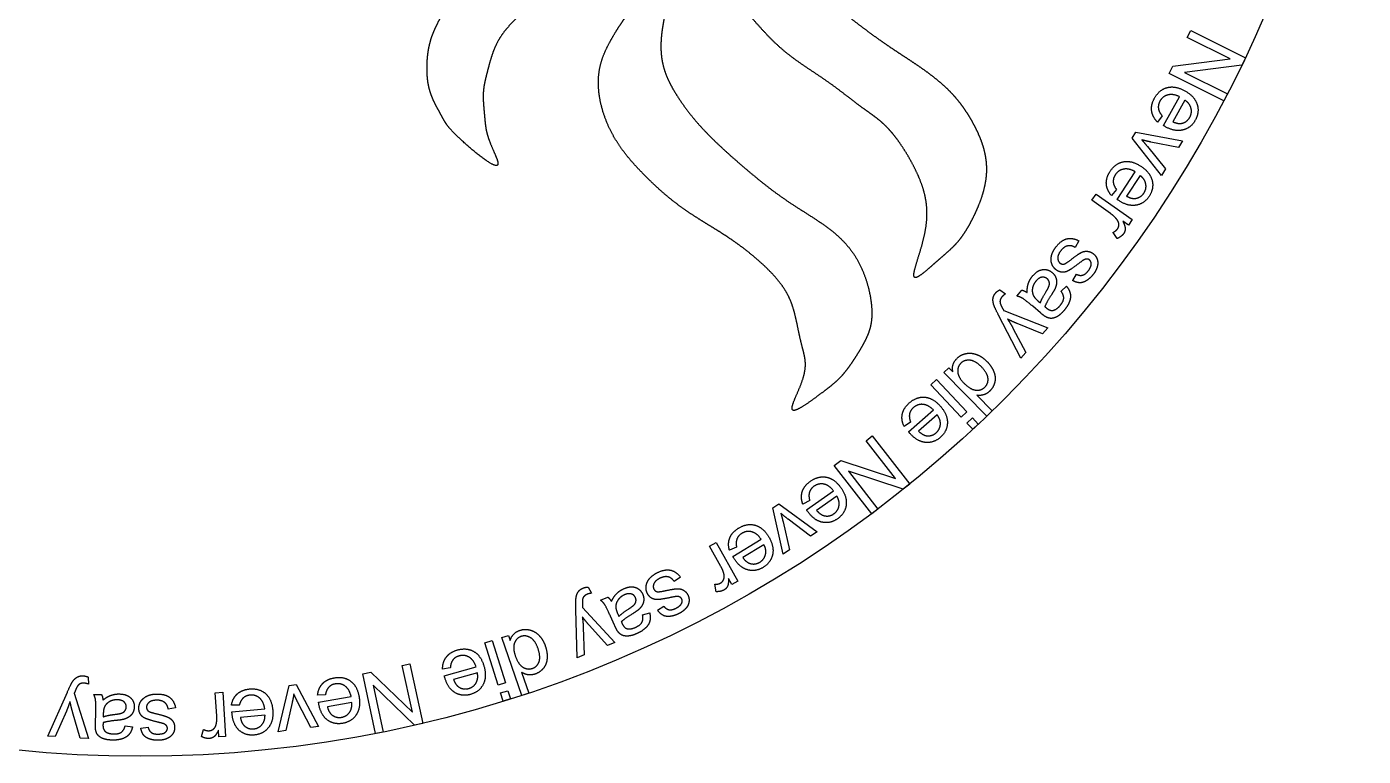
# Model space of a CAD drawing. Header units: centimetres. Extents: x -6 to 6, y -6 to 6.
# Drawn here: x -0.56 to 6, y -6 to -2.42 of the extents above; entities that cross this region are included whole.
import ezdxf

# ---------------------------------------------------------------- set-up
doc = ezdxf.new("R2010")
doc.units = ezdxf.units.CM
doc.header["$MEASUREMENT"] = 0
for name, color, linetype in [('cut2 v3_Sketch1', 7, 'Continuous'), ('cut2 v3_Sketch11', 7, 'Continuous'), ('cut2 v3_Sketch7', 7, 'Continuous'), ('cut2 v3_Sketch8', 7, 'Continuous'), ('cut2 v3_Sketch9', 7, 'Continuous')]:
    doc.layers.add(name, color=color, linetype=linetype)

msp = doc.modelspace()

# ---------------------------------------------------------------- linework, layer by layer
at = {"layer": 'cut2 v3_Sketch1'}
msp.add_circle((0, 0), 6, dxfattribs=at)
at = {"layer": 'cut2 v3_Sketch11'}
for p, q in [((5.1365, -2.4725), (5.1535, -2.4384)), ((5.3474, -2.5778), (5.1365, -2.4725)), ((5.1535, -2.4384), (5.4219, -2.5724)), ((5.0479, -2.6499), (5.0661, -2.6135)), ((5.0661, -2.6135), (5.3474, -2.5778)), ((5.4037, -2.6088), (5.1226, -2.6446)), ((5.4219, -2.5724), (5.4037, -2.6088)), ((5.3164, -2.7839), (5.0479, -2.6499)), ((5.1226, -2.6446), (5.3334, -2.7498)), ((5.3334, -2.7498), (5.3164, -2.7839)), ((5.0201, -2.9051), (5.0989, -2.7634)), ((5.1244, -2.7799), (5.0654, -2.886)), ((5.0136, -2.8567), (4.9909, -2.8877)), ((4.8668, -2.9672), (4.8846, -2.9378)), ((4.8846, -2.9378), (5.1133, -2.9797)), ((5.0101, -3.1502), (4.8668, -2.9672)), ((4.9413, -3.0078), (5.0297, -3.1178)), ((5.0932, -3.0129), (4.9577, -2.9854)), ((5.1133, -2.9797), (5.0932, -3.0129)), ((4.7924, -3.2672), (4.8814, -3.1317)), ((5.0297, -3.1178), (5.0101, -3.1502)), ((4.9055, -3.1501), (4.8389, -3.2515)), ((4.6676, -3.2716), (4.6888, -3.2414)), ((4.7607, -3.337), (4.6676, -3.2716)), ((4.6888, -3.2414), (4.8666, -3.3664)), ((4.7894, -3.2184), (4.7645, -3.2477)), ((4.8475, -3.3936), (4.8206, -3.3746)), ((4.8666, -3.3664), (4.8475, -3.3936)), ((4.6042, -3.4703), (4.5864, -3.5026)), ((4.793, -3.459), (4.7723, -3.429)), ((4.5744, -3.6655), (4.5926, -3.6341)), ((4.217, -3.7103), (4.2454, -3.7304)), ((4.3008, -3.742), (4.3256, -3.7125)), ((4.5175, -3.7179), (4.5444, -3.6935)), ((4.4157, -3.8232), (4.3781, -3.7916)), ((4.4055, -3.766), (4.4158, -3.7747)), ((4.3195, -4.0456), (4.2111, -3.836)), ((4.2363, -3.813), (4.4531, -3.898)), ((4.2814, -3.8989), (4.3442, -4.0183)), ((4.4264, -3.9274), (4.3028, -3.8765)), ((4.4531, -3.898), (4.4264, -3.9274)), ((4.3442, -4.0183), (4.3195, -4.0456)), ((3.9429, -4.1172), (3.9672, -4.0931)), ((4.1537, -4.3307), (3.9429, -4.1172)), ((3.9672, -4.0931), (3.9865, -4.1127)), ((3.8793, -4.1763), (3.9062, -4.1511)), ((4.0277, -4.335), (3.8793, -4.1763)), ((3.9062, -4.1511), (4.0546, -4.3099)), ((4.1041, -4.2283), (4.1797, -4.3049)), ((3.7696, -4.4081), (3.891, -4.3006)), ((3.9095, -4.3247), (3.8187, -4.4051)), ((4.0546, -4.3099), (4.0277, -4.335)), ((4.1797, -4.3049), (4.1537, -4.3307)), ((3.7795, -4.3602), (3.7479, -4.3819)), ((4.0553, -4.3645), (4.0822, -4.3393)), ((4.0842, -4.3954), (4.0553, -4.3645)), ((4.0822, -4.3393), (4.1111, -4.3703)), ((4.1111, -4.3703), (4.0842, -4.3954)), ((3.5612, -4.4513), (3.5913, -4.428)), ((3.7059, -4.6375), (3.5612, -4.4513)), ((3.5913, -4.428), (3.7753, -4.6649)), ((3.4046, -4.573), (3.4368, -4.548)), ((3.5887, -4.8099), (3.4046, -4.573)), ((3.4368, -4.548), (3.7059, -4.6375)), ((3.7432, -4.6899), (3.4742, -4.6005)), ((3.4742, -4.6005), (3.6188, -4.7865)), ((3.2692, -4.791), (3.4015, -4.6974)), ((3.7753, -4.6649), (3.7432, -4.6899)), ((3.1041, -4.7807), (3.1328, -4.7619)), ((3.1541, -5.0076), (3.1041, -4.7807)), ((3.1328, -4.7619), (3.321, -4.8986)), ((3.2842, -4.7445), (3.2504, -4.7627)), ((3.4173, -4.7233), (3.3183, -4.7934)), ((3.6188, -4.7865), (3.5887, -4.8099)), ((3.1537, -4.8495), (3.1858, -4.9869)), ((3.2884, -4.9198), (3.1781, -4.8364)), ((3.321, -4.8986), (3.2884, -4.9198)), ((2.7928, -4.9689), (2.825, -4.9509)), ((2.8484, -5.0682), (2.7928, -4.9689)), ((2.825, -4.9509), (2.9312, -5.1405)), ((2.9256, -4.9737), (2.8905, -4.9893)), ((2.9072, -5.0189), (3.046, -4.9353)), ((3.0599, -4.9623), (2.9559, -5.0249)), ((3.1858, -4.9869), (3.1541, -5.0076)), ((2.1967, -5.1695), (2.2136, -5.1999)), ((2.6497, -5.1207), (2.6196, -5.142)), ((2.8247, -5.1922), (2.8191, -5.1561)), ((2.9022, -5.1567), (2.8861, -5.128)), ((2.9312, -5.1405), (2.9022, -5.1567)), ((2.2586, -5.2343), (2.2937, -5.2185)), ((2.1441, -5.5162), (2.137, -5.2803)), ((2.1697, -5.2705), (2.3284, -5.4409)), ((2.3426, -5.3013), (2.3481, -5.3136)), ((2.4644, -5.3064), (2.4992, -5.296)), ((2.5383, -5.2837), (2.5684, -5.2633)), ((2.1733, -5.3674), (2.1782, -5.5022)), ((2.2916, -5.4559), (2.2022, -5.3565)), ((2.327, -5.3573), (2.3068, -5.3125)), ((1.6907, -5.4435), (1.7259, -5.4325)), ((1.7259, -5.4325), (1.791, -5.6398)), ((1.7736, -5.4177), (1.8059, -5.4066)), ((1.8712, -5.7014), (1.7736, -5.4177)), ((1.8059, -5.4066), (1.8148, -5.4325)), ((2.3284, -5.4409), (2.2916, -5.4559)), ((1.7558, -5.6509), (1.6907, -5.4435)), ((2.1782, -5.5022), (2.1441, -5.5162)), ((1.2849, -5.5539), (1.3221, -5.5458)), ((1.3348, -5.7843), (1.2849, -5.5539)), ((1.3221, -5.5458), (1.3856, -5.839)), ((1.5211, -5.5662), (1.4832, -5.5721)), ((1.4915, -5.605), (1.6474, -5.5607)), ((-0.2559, -5.611), (-0.2539, -5.6458)), ((1.0911, -5.5958), (1.1309, -5.5872)), ((1.1546, -5.889), (1.0911, -5.5958)), ((1.1309, -5.5872), (1.3348, -5.7843)), ((1.6537, -5.5904), (1.537, -5.6236)), ((1.8708, -5.5877), (1.9059, -5.6895)), ((-0.4534, -5.9008), (-0.3577, -5.6851)), ((-0.324, -5.6904), (-0.2547, -5.9127)), ((-0.2282, -5.6963), (-0.1898, -5.6972)), ((0.3682, -5.6881), (0.405, -5.6858)), ((0.3754, -5.8017), (0.3682, -5.6881)), ((0.405, -5.6858), (0.4187, -5.9027)), ((0.6772, -5.8793), (0.7303, -5.6531)), ((0.7303, -5.6531), (0.7643, -5.6485)), ((0.7643, -5.6485), (0.8748, -5.8531)), ((0.9083, -5.6984), (0.87, -5.7001)), ((1.142, -5.6508), (1.1918, -5.881)), ((1.3458, -5.8477), (1.142, -5.6508)), ((1.791, -5.6398), (1.7558, -5.6509)), ((1.7679, -5.6893), (1.8031, -5.6783)), ((1.7806, -5.7297), (1.7679, -5.6893)), ((1.8031, -5.6783), (1.8157, -5.7187)), ((1.9059, -5.6895), (1.8712, -5.7014)), ((0.1735, -5.763), (0.1372, -5.7692)), ((0.4858, -5.7498), (0.4475, -5.7487)), ((0.4497, -5.7826), (0.611, -5.7673)), ((0.7452, -5.7365), (0.7148, -5.8743)), ((0.8363, -5.8582), (0.7729, -5.7353)), ((0.8747, -5.7338), (1.0345, -5.7066)), ((1.0375, -5.7368), (0.9179, -5.7571)), ((1.8157, -5.7187), (1.7806, -5.7297)), ((-0.3627, -5.7793), (-0.4167, -5.903)), ((-0.2943, -5.9103), (-0.332, -5.782)), ((-0.2197, -5.8367), (-0.2186, -5.7876)), ((-0.1815, -5.7929), (-0.1818, -5.8064)), ((0.6119, -5.7977), (0.4911, -5.8091)), ((-0.4167, -5.903), (-0.4534, -5.9008)), ((-0.0739, -5.8502), (-0.038, -5.856)), ((0.0026, -5.8618), (0.0385, -5.8564)), ((0.3004, -5.9032), (0.3109, -5.8683)), ((0.3856, -5.9048), (0.3835, -5.8719)), ((0.7148, -5.8743), (0.6772, -5.8793)), ((0.8748, -5.8531), (0.8363, -5.8582)), ((1.1918, -5.881), (1.1546, -5.889)), ((1.3856, -5.839), (1.3458, -5.8477)), ((-0.2547, -5.9127), (-0.2943, -5.9103)), ((0.4187, -5.9027), (0.3856, -5.9048))]:
    msp.add_line(p, q, dxfattribs=at)
msp.add_circle((0, 0), 6, dxfattribs=at)
for points in [[(4.976, -2.77), (4.9992, -2.7284), (5.0385, -2.7182)], [(5.0385, -2.7182), (5.0777, -2.7081), (5.124, -2.7338)], [(5.0989, -2.7634), (5.0666, -2.7478), (5.0411, -2.7545)], [(5.124, -2.7338), (5.1719, -2.7605), (5.1847, -2.7999)], [(4.9619, -2.8333), (4.9576, -2.8031), (4.976, -2.77)], [(5.0024, -2.7849), (4.9926, -2.8026), (4.9949, -2.8203)], [(5.0411, -2.7545), (5.0156, -2.7611), (5.0024, -2.7849)], [(5.1548, -2.8187), (5.1483, -2.7954), (5.1244, -2.7799)], [(5.1489, -2.8643), (5.1612, -2.8421), (5.1548, -2.8187)], [(5.1847, -2.7999), (5.1974, -2.8393), (5.1756, -2.8786)], [(4.9909, -2.8877), (4.9662, -2.8636), (4.9619, -2.8333)], [(4.9949, -2.8203), (4.9972, -2.838), (5.0136, -2.8567)], [(5.1081, -2.8938), (5.1353, -2.8888), (5.1489, -2.8643)], [(5.1756, -2.8786), (5.1544, -2.9167), (5.115, -2.9264)], [(5.0286, -2.91), (5.0258, -2.9084), (5.0201, -2.9051)], [(5.115, -2.9264), (5.0757, -2.9362), (5.0286, -2.91)], [(5.0654, -2.886), (5.0906, -2.8972), (5.1081, -2.8938)], [(4.9577, -2.9854), (4.9358, -2.981), (4.913, -2.9746)], [(4.913, -2.9746), (4.9252, -2.9877), (4.9413, -3.0078)], [(4.8244, -3.0822), (4.8643, -3.075), (4.9086, -3.1041)], [(4.7396, -3.1914), (4.7376, -3.1609), (4.7583, -3.1292)], [(4.7583, -3.1292), (4.7845, -3.0894), (4.8244, -3.0822)], [(4.7835, -3.1461), (4.7724, -3.163), (4.7734, -3.1808)], [(4.8244, -3.1185), (4.7985, -3.1233), (4.7835, -3.1461)], [(4.8814, -3.1317), (4.8503, -3.1138), (4.8244, -3.1185)], [(4.9086, -3.1041), (4.9544, -3.1342), (4.9642, -3.1744)], [(4.7645, -3.2477), (4.7416, -3.2218), (4.7396, -3.1914)], [(4.7734, -3.1808), (4.7745, -3.1986), (4.7894, -3.2184)], [(4.933, -3.191), (4.9283, -3.1672), (4.9055, -3.1501)], [(4.9238, -3.236), (4.9377, -3.2148), (4.933, -3.191)], [(4.9642, -3.1744), (4.974, -3.2146), (4.9493, -3.2523)], [(4.8005, -3.2727), (4.7977, -3.2709), (4.7924, -3.2672)], [(4.8854, -3.2955), (4.8454, -3.3023), (4.8005, -3.2727)], [(4.8389, -3.2515), (4.8632, -3.2645), (4.8809, -3.2624)], [(4.8809, -3.2624), (4.9084, -3.2594), (4.9238, -3.236)], [(4.9493, -3.2523), (4.9254, -3.2887), (4.8854, -3.2955)], [(4.7923, -3.3668), (4.7798, -3.3504), (4.7607, -3.337)], [(4.8009, -3.3896), (4.8005, -3.3775), (4.7923, -3.3668)], [(4.7944, -3.4115), (4.8013, -3.4016), (4.8009, -3.3896)], [(4.8206, -3.3746), (4.8322, -3.3983), (4.832, -3.4113)], [(4.4921, -3.5007), (4.5181, -3.4673), (4.5457, -3.4606)], [(4.5457, -3.4606), (4.5732, -3.4539), (4.6042, -3.4703)], [(4.7723, -3.429), (4.7866, -3.4225), (4.7944, -3.4115)], [(4.8245, -3.4349), (4.8138, -3.4501), (4.793, -3.459)], [(4.832, -3.4113), (4.8319, -3.4243), (4.8245, -3.4349)], [(4.4709, -3.5424), (4.4764, -3.5209), (4.4921, -3.5007)], [(4.5161, -3.5192), (4.5005, -3.5392), (4.5011, -3.5552)], [(4.5494, -3.4954), (4.5316, -3.4993), (4.5161, -3.5192)], [(4.5864, -3.5026), (4.5672, -3.4916), (4.5494, -3.4954)], [(4.5679, -3.5613), (4.6008, -3.5356), (4.6163, -3.5279)], [(4.6163, -3.5279), (4.6319, -3.5201), (4.6472, -3.5219)], [(4.6472, -3.5219), (4.6626, -3.5236), (4.6752, -3.5334)], [(4.6752, -3.5334), (4.6867, -3.5423), (4.6923, -3.5552)], [(4.4717, -3.5823), (4.4655, -3.5638), (4.4709, -3.5424)], [(4.4925, -3.6121), (4.478, -3.6008), (4.4717, -3.5823)], [(4.5011, -3.5552), (4.5017, -3.5713), (4.5127, -3.5798)], [(4.5127, -3.5798), (4.5226, -3.5875), (4.5349, -3.5833)], [(4.5349, -3.5833), (4.5434, -3.5804), (4.5679, -3.5613)], [(4.5999, -3.5847), (4.5677, -3.6092), (4.5529, -3.6173)], [(4.6274, -3.5649), (4.6223, -3.568), (4.5999, -3.5847)], [(4.6438, -3.5598), (4.6363, -3.5597), (4.6274, -3.5649)], [(4.6567, -3.5641), (4.6511, -3.5597), (4.6438, -3.5598)], [(4.6499, -3.6185), (4.6655, -3.5985), (4.6655, -3.5848)], [(4.6655, -3.5848), (4.6656, -3.571), (4.6567, -3.5641)], [(4.6974, -3.5821), (4.6972, -3.5928), (4.6915, -3.6072)], [(4.6923, -3.5552), (4.698, -3.568), (4.6974, -3.5821)], [(4.3574, -3.6782), (4.3641, -3.6591), (4.378, -3.6425)], [(4.3945, -3.6678), (4.3808, -3.6841), (4.3772, -3.7027)], [(4.378, -3.6425), (4.4011, -3.615), (4.4268, -3.6116)], [(4.423, -3.6491), (4.4083, -3.6513), (4.3945, -3.6678)], [(4.449, -3.6563), (4.4377, -3.6469), (4.423, -3.6491)], [(4.4268, -3.6116), (4.4526, -3.6081), (4.4734, -3.6256)], [(4.4591, -3.6715), (4.4563, -3.6625), (4.449, -3.6563)], [(4.4589, -3.6903), (4.4618, -3.6805), (4.4591, -3.6715)], [(4.4734, -3.6256), (4.4857, -3.6359), (4.4911, -3.6499)], [(4.4911, -3.6499), (4.4965, -3.664), (4.4951, -3.6781)], [(4.5228, -3.6245), (4.5074, -3.6237), (4.4925, -3.6121)], [(4.5529, -3.6173), (4.5382, -3.6254), (4.5228, -3.6245)], [(4.6087, -3.6762), (4.5931, -3.6757), (4.5744, -3.6655)], [(4.5926, -3.6341), (4.6074, -3.6424), (4.622, -3.6389)], [(4.642, -3.6659), (4.6243, -3.6766), (4.6087, -3.6762)], [(4.622, -3.6389), (4.6367, -3.6354), (4.6499, -3.6185)], [(4.6754, -3.635), (4.6597, -3.6552), (4.642, -3.6659)], [(4.6915, -3.6072), (4.6859, -3.6216), (4.6754, -3.635)], [(4.1837, -3.753), (4.1859, -3.7379), (4.1977, -3.7248)], [(4.1977, -3.7248), (4.2049, -3.717), (4.217, -3.7103)], [(4.2454, -3.7304), (4.2348, -3.7372), (4.2288, -3.7439)], [(4.3256, -3.7125), (4.3381, -3.7155), (4.3509, -3.7241)], [(4.3509, -3.7241), (4.3507, -3.6973), (4.3574, -3.6782)], [(4.3772, -3.7027), (4.3737, -3.7214), (4.3811, -3.7378)], [(4.4158, -3.7747), (4.4224, -3.7541), (4.4439, -3.7197)], [(4.4704, -3.7348), (4.4458, -3.7724), (4.4379, -3.7933)], [(4.4439, -3.7197), (4.456, -3.7002), (4.4589, -3.6903)], [(4.4873, -3.7062), (4.4825, -3.7163), (4.4704, -3.7348)], [(4.4951, -3.6781), (4.4936, -3.6923), (4.4873, -3.7062)], [(4.5304, -3.7527), (4.5314, -3.7373), (4.5175, -3.7179)], [(4.5444, -3.6935), (4.559, -3.7121), (4.5626, -3.7299)], [(4.5626, -3.7299), (4.5663, -3.7477), (4.5585, -3.7689)], [(4.1884, -3.7876), (4.1815, -3.7681), (4.1837, -3.753)], [(4.2111, -3.836), (4.1935, -3.8021), (4.1884, -3.7876)], [(4.2187, -3.7612), (4.2167, -3.7694), (4.2191, -3.7778)], [(4.2288, -3.7439), (4.2206, -3.753), (4.2187, -3.7612)], [(4.2191, -3.7778), (4.2208, -3.7841), (4.2318, -3.8046)], [(4.3268, -3.7516), (4.3149, -3.7447), (4.3008, -3.742)], [(4.3781, -3.7916), (4.3387, -3.7586), (4.3268, -3.7516)], [(4.3811, -3.7378), (4.3868, -3.7503), (4.4055, -3.766)], [(4.4379, -3.7933), (4.4436, -3.7983), (4.4451, -3.7996)], [(4.4451, -3.7996), (4.4624, -3.8141), (4.4761, -3.812)], [(4.4761, -3.812), (4.4948, -3.8092), (4.5127, -3.7879)], [(4.5127, -3.7879), (4.5294, -3.768), (4.5304, -3.7527)], [(4.5585, -3.7689), (4.5506, -3.7901), (4.5326, -3.8116)], [(4.2318, -3.8046), (4.2334, -3.8074), (4.2363, -3.813)], [(4.3028, -3.8765), (4.2791, -3.867), (4.2549, -3.8544)], [(4.2549, -3.8544), (4.2694, -3.8761), (4.2814, -3.8989)], [(4.4429, -3.8437), (4.4345, -3.839), (4.4157, -3.8232)], [(4.4694, -3.851), (4.4566, -3.8509), (4.4429, -3.8437)], [(4.4985, -3.842), (4.4823, -3.8511), (4.4694, -3.851)], [(4.5326, -3.8116), (4.5147, -3.8329), (4.4985, -3.842)], [(3.9865, -4.1127), (3.9785, -4.0751), (4.007, -4.047)], [(4.007, -4.047), (4.0255, -4.0287), (4.0511, -4.0236)], [(4.0699, -4.0565), (4.0429, -4.0541), (4.0258, -4.071)], [(4.0511, -4.0236), (4.0767, -4.0185), (4.1032, -4.0283)], [(4.1263, -4.0885), (4.097, -4.0588), (4.0699, -4.0565)], [(4.1032, -4.0283), (4.1298, -4.0382), (4.1532, -4.0619)], [(4.1532, -4.0619), (4.1761, -4.0851), (4.187, -4.1116)], [(4.0258, -4.071), (4.0086, -4.0879), (4.0105, -4.1138)], [(4.0105, -4.1138), (4.0124, -4.1397), (4.0408, -4.1686)], [(4.159, -4.1451), (4.1566, -4.1193), (4.1263, -4.0885)], [(4.187, -4.1116), (4.1979, -4.1381), (4.1924, -4.1633)], [(4.0408, -4.1686), (4.0722, -4.2003), (4.0991, -4.2031)], [(4.0991, -4.2031), (4.126, -4.2059), (4.1439, -4.1882)], [(4.1439, -4.1882), (4.1613, -4.171), (4.159, -4.1451)], [(4.1924, -4.1633), (4.1868, -4.1886), (4.1678, -4.2075)], [(3.7729, -4.266), (3.8086, -4.2344), (3.849, -4.2379)], [(3.849, -4.2379), (3.8894, -4.2414), (3.9245, -4.2811)], [(4.137, -4.2261), (4.1203, -4.231), (4.1041, -4.2283)], [(4.1678, -4.2075), (4.1538, -4.2213), (4.137, -4.2261)], [(3.7479, -4.3819), (3.7325, -4.351), (3.7385, -4.3211)], [(3.7385, -4.3211), (3.7446, -4.2911), (3.7729, -4.266)], [(3.774, -4.3197), (3.7703, -4.3372), (3.7795, -4.3602)], [(3.7928, -4.2889), (3.7777, -4.3023), (3.774, -4.3197)], [(3.8395, -4.273), (3.8132, -4.2708), (3.7928, -4.2889)], [(3.891, -4.3006), (3.8657, -4.2752), (3.8395, -4.273)], [(3.9253, -4.3714), (3.927, -4.3472), (3.9095, -4.3247)], [(3.9245, -4.2811), (3.9609, -4.3221), (3.9598, -4.3635)], [(3.9046, -4.4124), (3.9236, -4.3955), (3.9253, -4.3714)], [(3.9598, -4.3635), (3.9587, -4.4049), (3.925, -4.4348)], [(3.776, -4.4155), (3.7738, -4.4131), (3.7696, -4.4081)], [(3.852, -4.4598), (3.8117, -4.4558), (3.776, -4.4155)], [(3.8187, -4.4051), (3.8387, -4.424), (3.8564, -4.4267)], [(3.925, -4.4348), (3.8924, -4.4637), (3.852, -4.4598)], [(3.8564, -4.4267), (3.8836, -4.4309), (3.9046, -4.4124)], [(3.2477, -4.7011), (3.257, -4.672), (3.2879, -4.6502)], [(3.2879, -4.6502), (3.3268, -4.6226), (3.3666, -4.6305)], [(3.3666, -4.6305), (3.4063, -4.6383), (3.4369, -4.6816)], [(3.2504, -4.7627), (3.2385, -4.7302), (3.2477, -4.7011)], [(3.2831, -4.7037), (3.2776, -4.7206), (3.2842, -4.7445)], [(3.3052, -4.675), (3.2887, -4.6867), (3.2831, -4.7037)], [(3.3533, -4.6643), (3.3274, -4.6593), (3.3052, -4.675)], [(3.4015, -4.6974), (3.3791, -4.6693), (3.3533, -4.6643)], [(3.4369, -4.6816), (3.4686, -4.7263), (3.4631, -4.7674)], [(3.4029, -4.8099), (3.4236, -4.7953), (3.4279, -4.7714)], [(3.4279, -4.7714), (3.4322, -4.7475), (3.4173, -4.7233)], [(3.4631, -4.7674), (3.4575, -4.8084), (3.4207, -4.8344)], [(3.1781, -4.8364), (3.1603, -4.8229), (3.1425, -4.8074)], [(3.1425, -4.8074), (3.1478, -4.8245), (3.1537, -4.8495)], [(3.2747, -4.7991), (3.2728, -4.7964), (3.2692, -4.791)], [(3.3455, -4.8513), (3.3058, -4.843), (3.2747, -4.7991)], [(3.3183, -4.7934), (3.3361, -4.8143), (3.3534, -4.8189)], [(3.4207, -4.8344), (3.3852, -4.8596), (3.3455, -4.8513)], [(3.3534, -4.8189), (3.38, -4.8261), (3.4029, -4.8099)], [(2.8924, -4.9277), (2.9038, -4.8994), (2.9362, -4.8798)], [(2.9516, -4.9059), (2.9343, -4.9163), (2.9275, -4.9329)], [(2.9362, -4.8798), (2.977, -4.8552), (3.0161, -4.866)], [(3.0004, -4.8988), (2.9749, -4.8919), (2.9516, -4.9059)], [(3.046, -4.9353), (3.0258, -4.9057), (3.0004, -4.8988)], [(3.0161, -4.866), (3.0552, -4.8767), (3.0825, -4.9221)], [(2.8905, -4.9893), (2.881, -4.9561), (2.8924, -4.9277)], [(2.9275, -4.9329), (2.9207, -4.9494), (2.9256, -4.9737)], [(3.0669, -5.0111), (3.073, -4.9876), (3.0599, -4.9623)], [(3.0825, -4.9221), (3.1108, -4.9691), (3.1023, -5.0096)], [(2.9121, -5.0274), (2.9104, -5.0246), (2.9072, -5.0189)], [(2.9788, -5.0847), (2.9398, -5.0735), (2.9121, -5.0274)], [(2.9559, -5.0249), (2.9722, -5.0471), (2.9891, -5.053)], [(2.9891, -5.053), (3.0151, -5.0621), (3.0391, -5.0476)], [(3.0391, -5.0476), (3.0609, -5.0345), (3.0669, -5.0111)], [(3.1023, -5.0096), (3.0937, -5.0501), (3.0551, -5.0734)], [(2.4983, -5.128), (2.5125, -5.111), (2.5354, -5.0996)], [(2.5354, -5.0996), (2.5733, -5.0807), (2.6011, -5.0866)], [(2.6011, -5.0866), (2.6288, -5.0924), (2.6497, -5.1207)], [(2.8641, -5.1087), (2.8598, -5.0885), (2.8484, -5.0682)], [(2.862, -5.133), (2.8668, -5.1219), (2.8641, -5.1087)], [(3.0551, -5.0734), (3.0178, -5.0959), (2.9788, -5.0847)], [(2.1482, -5.1936), (2.1568, -5.1809), (2.1731, -5.1743)], [(2.1731, -5.1743), (2.1829, -5.1703), (2.1967, -5.1695)], [(2.3372, -5.2013), (2.3515, -5.187), (2.3713, -5.178)], [(2.3713, -5.178), (2.4039, -5.1633), (2.4286, -5.1713)], [(2.4286, -5.1713), (2.4534, -5.1793), (2.4646, -5.2041)], [(2.4876, -5.2001), (2.4794, -5.1837), (2.4818, -5.1643)], [(2.4818, -5.1643), (2.4842, -5.145), (2.4983, -5.128)], [(2.52, -5.1526), (2.5136, -5.1673), (2.5198, -5.1798)], [(2.5198, -5.1798), (2.5253, -5.191), (2.5382, -5.1926)], [(2.5491, -5.1266), (2.5264, -5.1379), (2.52, -5.1526)], [(2.5894, -5.1196), (2.5716, -5.1154), (2.5491, -5.1266)], [(2.5775, -5.187), (2.6184, -5.1781), (2.6357, -5.1778)], [(2.6196, -5.142), (2.6071, -5.1238), (2.5894, -5.1196)], [(2.6357, -5.1778), (2.653, -5.1775), (2.6662, -5.1857)], [(2.8191, -5.1561), (2.8348, -5.1565), (2.8466, -5.1499)], [(2.8466, -5.1499), (2.8571, -5.144), (2.862, -5.133)], [(2.8806, -5.166), (2.8748, -5.1777), (2.8636, -5.184)], [(2.8861, -5.128), (2.8864, -5.1544), (2.8806, -5.166)], [(2.137, -5.2803), (2.1358, -5.2421), (2.1375, -5.2268)], [(2.1375, -5.2268), (2.1397, -5.2062), (2.1482, -5.1936)], [(2.1694, -5.2313), (2.1682, -5.2377), (2.1693, -5.2609)], [(2.1762, -5.2161), (2.171, -5.2227), (2.1694, -5.2313)], [(2.1929, -5.2049), (2.1815, -5.2095), (2.1762, -5.2161)], [(2.2136, -5.1999), (2.2012, -5.2015), (2.1929, -5.2049)], [(2.2779, -5.2543), (2.2701, -5.2429), (2.2586, -5.2343)], [(2.2937, -5.2185), (2.3036, -5.2266), (2.3114, -5.2399)], [(2.3114, -5.2399), (2.3229, -5.2156), (2.3372, -5.2013)], [(2.3445, -5.232), (2.3332, -5.2473), (2.3328, -5.2653)], [(2.3751, -5.2079), (2.3558, -5.2167), (2.3445, -5.232)], [(2.4089, -5.2034), (2.3947, -5.1991), (2.3751, -5.2079)], [(2.4292, -5.2212), (2.4231, -5.2078), (2.4089, -5.2034)], [(2.4235, -5.2562), (2.4303, -5.2486), (2.4318, -5.2393)], [(2.4318, -5.2393), (2.4332, -5.23), (2.4292, -5.2212)], [(2.47, -5.2337), (2.4688, -5.2487), (2.4614, -5.2608)], [(2.4646, -5.2041), (2.4712, -5.2186), (2.47, -5.2337)], [(2.5095, -5.2244), (2.496, -5.217), (2.4876, -5.2001)], [(2.5399, -5.231), (2.5231, -5.2319), (2.5095, -5.2244)], [(2.5382, -5.1926), (2.5472, -5.1936), (2.5775, -5.187)], [(2.5963, -5.222), (2.5567, -5.23), (2.5399, -5.231)], [(2.6296, -5.2159), (2.6238, -5.2165), (2.5963, -5.222)], [(2.6466, -5.2184), (2.64, -5.2151), (2.6296, -5.2159)], [(2.6564, -5.228), (2.6532, -5.2215), (2.6466, -5.2184)], [(2.6555, -5.2504), (2.6614, -5.238), (2.6564, -5.228)], [(2.6662, -5.1857), (2.6793, -5.194), (2.6864, -5.2082)], [(2.6924, -5.2353), (2.692, -5.2494), (2.6854, -5.2618)], [(2.6864, -5.2082), (2.6928, -5.2213), (2.6924, -5.2353)], [(2.8636, -5.184), (2.8473, -5.1931), (2.8247, -5.1922)], [(2.1693, -5.2609), (2.1695, -5.2641), (2.1697, -5.2705)], [(2.3068, -5.3125), (2.2856, -5.2657), (2.2779, -5.2543)], [(2.3328, -5.2653), (2.3325, -5.2791), (2.3426, -5.3013)], [(2.3481, -5.3136), (2.363, -5.2979), (2.3972, -5.2761)], [(2.4146, -5.3012), (2.3762, -5.3245), (2.36, -5.3399)], [(2.3972, -5.2761), (2.4166, -5.2638), (2.4235, -5.2562)], [(2.4422, -5.2827), (2.4335, -5.2898), (2.4146, -5.3012)], [(2.4614, -5.2608), (2.4539, -5.2729), (2.4422, -5.2827)], [(2.4609, -5.3433), (2.4685, -5.3299), (2.4644, -5.3064)], [(2.4992, -5.296), (2.5042, -5.3191), (2.4999, -5.3367)], [(2.5647, -5.3082), (2.5508, -5.301), (2.5383, -5.2837)], [(2.5991, -5.3134), (2.5785, -5.3154), (2.5647, -5.3082)], [(2.5684, -5.2633), (2.5781, -5.2772), (2.5928, -5.2804)], [(2.5928, -5.2804), (2.6075, -5.2836), (2.6268, -5.274)], [(2.6426, -5.2999), (2.6197, -5.3113), (2.5991, -5.3134)], [(2.6268, -5.274), (2.6495, -5.2627), (2.6555, -5.2504)], [(2.6692, -5.2818), (2.6578, -5.2924), (2.6426, -5.2999)], [(2.6854, -5.2618), (2.6805, -5.2713), (2.6692, -5.2818)], [(2.2022, -5.3565), (2.185, -5.3376), (2.1686, -5.3158)], [(2.1686, -5.3158), (2.1723, -5.3417), (2.1733, -5.3674)], [(2.3427, -5.3875), (2.3371, -5.3796), (2.327, -5.3573)], [(2.36, -5.3399), (2.3629, -5.3469), (2.3638, -5.3487)], [(2.3638, -5.3487), (2.3731, -5.3692), (2.3864, -5.3733)], [(2.3864, -5.3733), (2.4044, -5.3789), (2.4297, -5.3674)], [(2.4297, -5.3674), (2.4534, -5.3567), (2.4609, -5.3433)], [(2.4792, -5.3701), (2.463, -5.3858), (2.4375, -5.3974)], [(2.4999, -5.3367), (2.4955, -5.3543), (2.4792, -5.3701)], [(1.8148, -5.4325), (1.8239, -5.3952), (1.8618, -5.3822)], [(1.8684, -5.4119), (1.8455, -5.4198), (1.836, -5.444)], [(1.8618, -5.3822), (1.8864, -5.3737), (1.9116, -5.3802)], [(1.9144, -5.418), (1.891, -5.4042), (1.8684, -5.4119)], [(1.9116, -5.3802), (1.9369, -5.3866), (1.9566, -5.407)], [(1.9513, -5.4713), (1.9377, -5.4318), (1.9144, -5.418)], [(1.9566, -5.407), (1.9763, -5.4274), (1.9871, -5.4589)], [(2.3635, -5.4056), (2.3519, -5.3999), (2.3427, -5.3875)], [(2.3935, -5.41), (2.375, -5.4112), (2.3635, -5.4056)], [(2.4375, -5.3974), (2.4121, -5.4088), (2.3935, -5.41)], [(1.5011, -5.5132), (1.5195, -5.4888), (1.5559, -5.4784)], [(1.564, -5.5076), (1.5445, -5.5131), (1.5337, -5.5273)], [(1.5559, -5.4784), (1.6018, -5.4654), (1.6367, -5.486)], [(1.6129, -5.5135), (1.5902, -5.5002), (1.564, -5.5076)], [(1.6367, -5.486), (1.6716, -5.5066), (1.6861, -5.5576)], [(1.836, -5.444), (1.8264, -5.4681), (1.8396, -5.5065)], [(1.8396, -5.5065), (1.8542, -5.5486), (1.8772, -5.5628)], [(1.9563, -5.5364), (1.9654, -5.5121), (1.9513, -5.4713)], [(1.9871, -5.4589), (1.9977, -5.4897), (1.9961, -5.5183)], [(1.4832, -5.5721), (1.4828, -5.5375), (1.5011, -5.5132)], [(1.5337, -5.5273), (1.5228, -5.5415), (1.5211, -5.5662)], [(1.6474, -5.5607), (1.6357, -5.5268), (1.6129, -5.5135)], [(1.6861, -5.5576), (1.7011, -5.6103), (1.6822, -5.6472)], [(1.8772, -5.5628), (1.9003, -5.5769), (1.9241, -5.5687)], [(1.9241, -5.5687), (1.9473, -5.5607), (1.9563, -5.5364)], [(1.9785, -5.5673), (1.9626, -5.5877), (1.9373, -5.5964)], [(1.9961, -5.5183), (1.9944, -5.5469), (1.9785, -5.5673)], [(-0.3577, -5.6851), (-0.3423, -5.6501), (-0.3342, -5.6371)], [(-0.3342, -5.6371), (-0.3233, -5.6195), (-0.3101, -5.6118)], [(-0.3101, -5.6118), (-0.2969, -5.6041), (-0.2794, -5.6051)], [(-0.2794, -5.6051), (-0.2687, -5.6057), (-0.2559, -5.611)], [(0.8942, -5.6435), (0.9151, -5.6212), (0.9524, -5.6149)], [(0.9524, -5.6149), (0.9995, -5.6069), (1.0319, -5.6312)], [(1.0319, -5.6312), (1.0644, -5.6554), (1.0733, -5.7077)], [(1.494, -5.6145), (1.4931, -5.6114), (1.4915, -5.605)], [(1.5434, -5.6873), (1.5088, -5.6663), (1.494, -5.6145)], [(1.537, -5.6236), (1.5469, -5.6493), (1.5617, -5.6593)], [(1.6478, -5.6393), (1.6598, -5.6182), (1.6537, -5.5904)], [(1.9015, -5.6), (1.8843, -5.5971), (1.8708, -5.5877)], [(1.9373, -5.5964), (1.9187, -5.6028), (1.9015, -5.6)], [(-0.3202, -5.6816), (-0.3214, -5.6846), (-0.324, -5.6904)], [(-0.3074, -5.6549), (-0.3112, -5.6602), (-0.3202, -5.6816)], [(-0.2946, -5.6442), (-0.3022, -5.6478), (-0.3074, -5.6549)], [(-0.2748, -5.6413), (-0.287, -5.6405), (-0.2946, -5.6442)], [(-0.2539, -5.6458), (-0.2658, -5.6418), (-0.2748, -5.6413)], [(-0.2195, -5.7226), (-0.2216, -5.7089), (-0.2282, -5.6963)], [(-0.1898, -5.6972), (-0.1843, -5.7087), (-0.183, -5.7241)], [(-0.183, -5.7241), (-0.1622, -5.7072), (-0.1431, -5.7005)], [(-0.1431, -5.7005), (-0.124, -5.6937), (-0.1023, -5.6942)], [(-0.1023, -5.6942), (-0.0665, -5.695), (-0.0477, -5.713)], [(0.0033, -5.7297), (0.0138, -5.7133), (0.0339, -5.7041)], [(0.0339, -5.7041), (0.0541, -5.6949), (0.0796, -5.6945)], [(0.0796, -5.6945), (0.122, -5.6939), (0.1444, -5.7112)], [(0.4475, -5.7487), (0.4533, -5.7147), (0.4758, -5.694)], [(0.4758, -5.694), (0.4983, -5.6734), (0.536, -5.6698)], [(0.5387, -5.7), (0.5185, -5.7019), (0.5052, -5.7138)], [(0.536, -5.6698), (0.5835, -5.6653), (0.6141, -5.6919)], [(0.5857, -5.7146), (0.5658, -5.6974), (0.5387, -5.7)], [(0.6141, -5.6919), (0.6446, -5.7185), (0.6497, -5.7713)], [(0.7534, -5.6938), (0.7508, -5.7114), (0.7452, -5.7365)], [(0.7729, -5.7353), (0.7627, -5.7154), (0.7534, -5.6938)], [(0.87, -5.7001), (0.8733, -5.6657), (0.8942, -5.6435)], [(0.925, -5.6611), (0.9127, -5.674), (0.9083, -5.6984)], [(0.9573, -5.6448), (0.9373, -5.6482), (0.925, -5.6611)], [(1.0053, -5.6559), (0.9842, -5.6402), (0.9573, -5.6448)], [(1.0345, -5.7066), (1.0264, -5.6716), (1.0053, -5.6559)], [(1.6201, -5.6963), (1.5781, -5.7083), (1.5434, -5.6873)], [(1.5617, -5.6593), (1.5844, -5.675), (1.6114, -5.6673)], [(1.6114, -5.6673), (1.6358, -5.6604), (1.6478, -5.6393)], [(1.6822, -5.6472), (1.6634, -5.684), (1.6201, -5.6963)], [(-0.3447, -5.7308), (-0.3525, -5.7557), (-0.3627, -5.7793)], [(-0.332, -5.782), (-0.3393, -5.7575), (-0.3447, -5.7308)], [(-0.2186, -5.7876), (-0.2175, -5.7362), (-0.2195, -5.7226)], [(-0.1747, -5.7562), (-0.1809, -5.7686), (-0.1815, -5.7929)], [(-0.1498, -5.7313), (-0.1666, -5.7403), (-0.1747, -5.7562)], [(-0.1117, -5.7229), (-0.133, -5.7224), (-0.1498, -5.7313)], [(-0.0793, -5.7334), (-0.0903, -5.7234), (-0.1117, -5.7229)], [(-0.0687, -5.7582), (-0.0684, -5.7435), (-0.0793, -5.7334)], [(-0.0743, -5.7756), (-0.069, -5.7679), (-0.0687, -5.7582)], [(-0.0477, -5.713), (-0.0288, -5.7309), (-0.0294, -5.7581)], [(-0.0294, -5.7581), (-0.0298, -5.7741), (-0.0374, -5.7871)], [(-0.007, -5.7645), (-0.0072, -5.7461), (0.0033, -5.7297)], [(0.0023, -5.7959), (-0.0067, -5.7833), (-0.007, -5.7645)], [(0.0428, -5.7357), (0.0306, -5.7462), (0.0308, -5.7601)], [(0.0308, -5.7601), (0.031, -5.7726), (0.042, -5.7796)], [(0.0803, -5.7248), (0.0549, -5.7252), (0.0428, -5.7357)], [(0.1196, -5.7359), (0.1054, -5.7245), (0.0803, -5.7248)], [(0.1372, -5.7692), (0.1338, -5.7474), (0.1196, -5.7359)], [(0.1444, -5.7112), (0.1669, -5.7285), (0.1735, -5.763)], [(0.5052, -5.7138), (0.492, -5.7258), (0.4858, -5.7498)], [(0.611, -5.7673), (0.6056, -5.7319), (0.5857, -5.7146)], [(0.8761, -5.7435), (0.8756, -5.7403), (0.8747, -5.7338)], [(0.9174, -5.8212), (0.8852, -5.7965), (0.8761, -5.7435)], [(0.9179, -5.7571), (0.9249, -5.7838), (0.9385, -5.7954)], [(1.0263, -5.7848), (1.0405, -5.7651), (1.0375, -5.7368)], [(1.0733, -5.7077), (1.0825, -5.7617), (1.0597, -5.7963)], [(-0.1825, -5.8353), (-0.1828, -5.8429), (-0.1829, -5.8449)], [(-0.1165, -5.8241), (-0.1612, -5.8284), (-0.1825, -5.8353)], [(-0.1818, -5.8064), (-0.1616, -5.7987), (-0.1213, -5.7939)], [(-0.1213, -5.7939), (-0.0986, -5.7911), (-0.0891, -5.7873)], [(-0.0836, -5.8193), (-0.0946, -5.8219), (-0.1165, -5.8241)], [(-0.0891, -5.7873), (-0.0796, -5.7834), (-0.0743, -5.7756)], [(-0.0569, -5.8078), (-0.0688, -5.8156), (-0.0836, -5.8193)], [(-0.0374, -5.7871), (-0.0449, -5.8001), (-0.0569, -5.8078)], [(0.0268, -5.8149), (0.0113, -5.8085), (0.0023, -5.7959)], [(0.0816, -5.8312), (0.0423, -5.8213), (0.0268, -5.8149)], [(0.042, -5.7796), (0.0496, -5.7844), (0.0798, -5.7915)], [(0.0798, -5.7915), (0.1204, -5.8012), (0.1362, -5.8084)], [(0.1142, -5.8402), (0.1087, -5.8382), (0.0816, -5.8312)], [(0.1362, -5.8084), (0.152, -5.8157), (0.1602, -5.8288)], [(0.1602, -5.8288), (0.1685, -5.8419), (0.1687, -5.8578)], [(0.372, -5.8449), (0.3769, -5.8249), (0.3754, -5.8017)], [(0.4504, -5.7924), (0.4501, -5.7892), (0.4497, -5.7826)], [(0.4858, -5.8729), (0.4555, -5.846), (0.4504, -5.7924)], [(0.4911, -5.8091), (0.4961, -5.8362), (0.5088, -5.8488)], [(0.5971, -5.8447), (0.6127, -5.8261), (0.6119, -5.7977)], [(0.6497, -5.7713), (0.6548, -5.8259), (0.6296, -5.8587)], [(0.9925, -5.8385), (0.9496, -5.8458), (0.9174, -5.8212)], [(0.9385, -5.7954), (0.9594, -5.8134), (0.9871, -5.8087)], [(0.9871, -5.8087), (1.0121, -5.8044), (1.0263, -5.7848)], [(1.0597, -5.7963), (1.0369, -5.8309), (0.9925, -5.8385)], [(-0.2187, -5.8707), (-0.2203, -5.8612), (-0.2197, -5.8367)], [(-0.2078, -5.896), (-0.2158, -5.8859), (-0.2187, -5.8707)], [(-0.1826, -5.9131), (-0.1998, -5.9061), (-0.2078, -5.896)], [(-0.1829, -5.8449), (-0.1834, -5.8674), (-0.1732, -5.8768)], [(-0.1732, -5.8768), (-0.1593, -5.8896), (-0.1315, -5.8903)], [(-0.1315, -5.8903), (-0.1055, -5.8909), (-0.093, -5.882)], [(-0.093, -5.882), (-0.0804, -5.8732), (-0.0739, -5.8502)], [(-0.055, -5.8929), (-0.0666, -5.9069), (-0.0881, -5.9141)], [(-0.038, -5.856), (-0.0434, -5.879), (-0.055, -5.8929)], [(0.0158, -5.8953), (0.0064, -5.8828), (0.0026, -5.8618)], [(0.0446, -5.9148), (0.0251, -5.9077), (0.0158, -5.8953)], [(0.0385, -5.8564), (0.0412, -5.8731), (0.0531, -5.8824)], [(0.0531, -5.8824), (0.065, -5.8916), (0.0865, -5.8913)], [(0.0865, -5.8913), (0.1119, -5.891), (0.1226, -5.8824)], [(0.1285, -5.8498), (0.1239, -5.8439), (0.1142, -5.8402)], [(0.1226, -5.8824), (0.1333, -5.8739), (0.1332, -5.8626)], [(0.1332, -5.8626), (0.1331, -5.8555), (0.1285, -5.8498)], [(0.1624, -5.8848), (0.156, -5.8973), (0.1446, -5.9056)], [(0.1687, -5.8578), (0.1689, -5.8723), (0.1624, -5.8848)], [(0.3109, -5.8683), (0.3249, -5.8754), (0.3384, -5.8745)], [(0.3384, -5.8745), (0.3504, -5.8738), (0.3596, -5.8659)], [(0.3596, -5.8659), (0.3687, -5.8581), (0.372, -5.8449)], [(0.3835, -5.8719), (0.3723, -5.8958), (0.3621, -5.9038)], [(0.5595, -5.8957), (0.5161, -5.8999), (0.4858, -5.8729)], [(0.5088, -5.8488), (0.5283, -5.8683), (0.5562, -5.8656)], [(0.5562, -5.8656), (0.5815, -5.8632), (0.5971, -5.8447)], [(0.6296, -5.8587), (0.6043, -5.8915), (0.5595, -5.8957)], [(-0.1375, -5.9206), (-0.1654, -5.92), (-0.1826, -5.9131)], [(-0.0881, -5.9141), (-0.1095, -5.9213), (-0.1375, -5.9206)], [(0.0896, -5.9216), (0.064, -5.9219), (0.0446, -5.9148)], [(0.1214, -5.9167), (0.1066, -5.9213), (0.0896, -5.9216)], [(0.1446, -5.9056), (0.1361, -5.9121), (0.1214, -5.9167)], [(0.339, -5.9126), (0.3204, -5.9138), (0.3004, -5.9032)], [(0.3621, -5.9038), (0.3518, -5.9118), (0.339, -5.9126)]]:
    msp.add_open_spline(points, degree=2, dxfattribs=at)
at = {"layer": 'cut2 v3_Sketch7'}
msp.add_open_spline([(2.4386, -1.0232), (2.4363, -1.0242), (2.4327, -1.0276), (2.4298, -1.0367), (2.4304, -1.0569), (2.4363, -1.0929), (2.4438, -1.1359), (2.4498, -1.1816), (2.4519, -1.226), (2.4497, -1.2666), (2.4442, -1.3019), (2.4369, -1.3318), (2.4294, -1.3567), (2.423, -1.378), (2.4175, -1.3978), (2.4116, -1.4185), (2.4035, -1.4422), (2.3919, -1.4702), (2.3762, -1.5026), (2.3569, -1.5381), (2.3352, -1.5748), (2.3122, -1.6105), (2.2892, -1.6434), (2.267, -1.6721), (2.2457, -1.6967), (2.2249, -1.718), (2.2036, -1.7373), (2.1811, -1.7564), (2.1569, -1.7762), (2.1311, -1.7974), (2.1044, -1.8194), (2.0778, -1.8417), (2.052, -1.8634), (2.0276, -1.8837), (2.0047, -1.9024), (1.9824, -1.9198), (1.9598, -1.9363), (1.9358, -1.9526), (1.9097, -1.9694), (1.8811, -1.987), (1.8502, -2.0057), (1.8177, -2.0255), (1.7843, -2.0464), (1.7507, -2.0682), (1.718, -2.0909), (1.6865, -2.1143), (1.6567, -2.1385), (1.6289, -2.1635), (1.6031, -2.1892), (1.5794, -2.2156), (1.5577, -2.2426), (1.5376, -2.2701), (1.5189, -2.2979), (1.5014, -2.3258), (1.485, -2.3537), (1.4695, -2.3815), (1.4552, -2.4092), (1.4423, -2.4368), (1.4313, -2.4646), (1.4223, -2.4927), (1.4156, -2.5211), (1.4109, -2.5499), (1.408, -2.579), (1.4066, -2.6083), (1.4065, -2.6378), (1.408, -2.6673), (1.4116, -2.6968), (1.4177, -2.726), (1.4266, -2.7546), (1.4382, -2.7822), (1.4512, -2.8079), (1.464, -2.8308), (1.475, -2.8506), (1.4839, -2.8674), (1.4922, -2.883), (1.5033, -2.9002), (1.5207, -2.922), (1.5472, -2.95), (1.5826, -2.9838), (1.624, -3.0202), (1.6667, -3.0549), (1.7055, -3.0831), (1.7355, -3.1003), (1.7532, -3.1037), (1.7575, -3.0924), (1.7507, -3.0691), (1.7373, -3.0382), (1.7221, -3.0046), (1.7093, -2.9722), (1.7002, -2.9425), (1.6948, -2.9153), (1.6917, -2.8895), (1.6894, -2.8636), (1.6869, -2.8367), (1.6844, -2.8091), (1.6824, -2.7817), (1.6818, -2.7551), (1.6833, -2.73), (1.6869, -2.7058), (1.6921, -2.6816), (1.6984, -2.6562), (1.7053, -2.6289), (1.7131, -2.5996), (1.722, -2.5688), (1.7327, -2.5375), (1.7458, -2.5067), (1.7618, -2.4771), (1.7806, -2.4493), (1.8019, -2.423), (1.8253, -2.3982), (1.8502, -2.3743), (1.8761, -2.351), (1.9024, -2.3281), (1.929, -2.3057), (1.9557, -2.2837), (1.9826, -2.2625), (2.0097, -2.2421), (2.0371, -2.2227), (2.0651, -2.2041), (2.0936, -2.1861), (2.1229, -2.1684), (2.1528, -2.1507), (2.1834, -2.1327), (2.2144, -2.1144), (2.2456, -2.0957), (2.2765, -2.0767), (2.307, -2.0576), (2.3366, -2.0385), (2.3654, -2.0196), (2.3933, -2.0009), (2.4205, -1.9826), (2.4471, -1.9646), (2.4734, -1.9466), (2.4994, -1.9284), (2.525, -1.9092), (2.55, -1.8884), (2.574, -1.8653), (2.5967, -1.8394), (2.6175, -1.8103), (2.6362, -1.7782), (2.6525, -1.7438), (2.6662, -1.7078), (2.6771, -1.6712), (2.6855, -1.6349), (2.6915, -1.5995), (2.6954, -1.5654), (2.6978, -1.5325), (2.6992, -1.5005), (2.6999, -1.469), (2.7002, -1.4376), (2.6997, -1.4059), (2.6979, -1.3737), (2.6941, -1.3412), (2.6877, -1.3086), (2.6783, -1.2762), (2.6661, -1.2451), (2.6519, -1.216), (2.6365, -1.19), (2.6208, -1.1677), (2.6053, -1.1487), (2.5893, -1.132), (2.5715, -1.1155), (2.5509, -1.0973), (2.5268, -1.0766), (2.5003, -1.0545), (2.4742, -1.0347), (2.4563, -1.0243), (2.446, -1.0215), (2.4408, -1.0222), (2.4386, -1.0232)], degree=5, dxfattribs=at)
at = {"layer": 'cut2 v3_Sketch8'}
msp.add_open_spline([(3.1556, -1.5223), (3.1537, -1.5212), (3.1488, -1.5201), (3.1385, -1.5222), (3.1195, -1.5314), (3.0909, -1.5494), (3.062, -1.5695), (3.0361, -1.5886), (3.0142, -1.6063), (2.9956, -1.6236), (2.9786, -1.6422), (2.9619, -1.6635), (2.9446, -1.6872), (2.9268, -1.7123), (2.9089, -1.7375), (2.8915, -1.7618), (2.8751, -1.7853), (2.8599, -1.8092), (2.8463, -1.8352), (2.8344, -1.8649), (2.8247, -1.8993), (2.8176, -1.9383), (2.8137, -1.9809), (2.8138, -2.0255), (2.8183, -2.0704), (2.8276, -2.114), (2.8415, -2.1554), (2.8597, -2.1941), (2.8815, -2.2303), (2.9061, -2.2647), (2.9327, -2.2979), (2.9605, -2.3306), (2.9889, -2.3634), (3.0177, -2.3964), (3.047, -2.4293), (3.077, -2.4617), (3.1079, -2.4931), (3.1401, -2.523), (3.1736, -2.5513), (3.2084, -2.5779), (3.2442, -2.6032), (3.2805, -2.6276), (3.3169, -2.6516), (3.3527, -2.6756), (3.3875, -2.7), (3.4209, -2.7246), (3.4526, -2.7488), (3.4825, -2.7721), (3.5108, -2.794), (3.5374, -2.8139), (3.5627, -2.832), (3.5869, -2.8489), (3.6103, -2.866), (3.6335, -2.8844), (3.6564, -2.9054), (3.6793, -2.9296), (3.7021, -2.9571), (3.7245, -2.9874), (3.7462, -3.0198), (3.7669, -3.0535), (3.7863, -3.0879), (3.804, -3.1225), (3.8199, -3.1571), (3.8337, -3.1919), (3.845, -3.2272), (3.8536, -3.2633), (3.859, -3.3009), (3.8605, -3.3406), (3.8579, -3.3828), (3.851, -3.4276), (3.8402, -3.4743), (3.8266, -3.5214), (3.8123, -3.5664), (3.8002, -3.6055), (3.7934, -3.6348), (3.7947, -3.6511), (3.8054, -3.653), (3.8249, -3.6418), (3.8507, -3.6213), (3.8798, -3.596), (3.909, -3.5703), (3.936, -3.5468), (3.9603, -3.5258), (3.982, -3.506), (4.0019, -3.4858), (4.0209, -3.4633), (4.0394, -3.4376), (4.0575, -3.4086), (4.0752, -3.3769), (4.0921, -3.3434), (4.1076, -3.3089), (4.1214, -3.2742), (4.133, -3.2397), (4.142, -3.2055), (4.1483, -3.1717), (4.1516, -3.1381), (4.1518, -3.1049), (4.149, -3.072), (4.1433, -3.0395), (4.135, -3.0075), (4.1243, -2.9762), (4.1117, -2.9456), (4.0976, -2.9158), (4.0822, -2.8869), (4.0659, -2.859), (4.0487, -2.8318), (4.0303, -2.8054), (4.0105, -2.7796), (3.9886, -2.7541), (3.9645, -2.729), (3.938, -2.7042), (3.9095, -2.6799), (3.8796, -2.6563), (3.8492, -2.6339), (3.8191, -2.6128), (3.7897, -2.593), (3.7612, -2.5742), (3.7331, -2.5559), (3.7046, -2.5372), (3.6752, -2.5175), (3.6442, -2.4961), (3.6115, -2.473), (3.5775, -2.4482), (3.5429, -2.4225), (3.5087, -2.3964), (3.4757, -2.3707), (3.4445, -2.3457), (3.4155, -2.3217), (3.3883, -2.2983), (3.3626, -2.2751), (3.3375, -2.2515), (3.3127, -2.227), (3.2879, -2.2015), (3.2635, -2.1755), (3.2402, -2.1496), (3.2188, -2.1245), (3.2, -2.1007), (3.1841, -2.0779), (3.1711, -2.0552), (3.1602, -2.0311), (3.1509, -2.0046), (3.1428, -1.9755), (3.1359, -1.9447), (3.1306, -1.9142), (3.1271, -1.8861), (3.1255, -1.8616), (3.1252, -1.8402), (3.1251, -1.8201), (3.1242, -1.7987), (3.1225, -1.7736), (3.1212, -1.7438), (3.1221, -1.709), (3.1267, -1.6702), (3.1354, -1.6295), (3.1469, -1.59), (3.1574, -1.556), (3.1614, -1.5363), (3.1603, -1.5271), (3.1575, -1.5235), (3.1556, -1.5223)], degree=5, dxfattribs=at)
at = {"layer": 'cut2 v3_Sketch9'}
msp.add_open_spline([(2.5813, -2.2025), (2.5787, -2.2014), (2.5725, -2.2009), (2.561, -2.205), (2.5415, -2.2186), (2.5135, -2.2438), (2.4854, -2.2706), (2.4597, -2.2943), (2.4374, -2.314), (2.4181, -2.3312), (2.4004, -2.3487), (2.3833, -2.3689), (2.3659, -2.3928), (2.3479, -2.4201), (2.3292, -2.4501), (2.3104, -2.4819), (2.2923, -2.5152), (2.2758, -2.5502), (2.2621, -2.5872), (2.2522, -2.6268), (2.247, -2.6692), (2.2467, -2.7141), (2.2516, -2.7608), (2.2613, -2.8082), (2.2752, -2.8551), (2.2928, -2.9002), (2.3133, -2.9428), (2.3361, -2.9822), (2.3606, -3.0186), (2.3864, -3.0523), (2.4131, -3.0839), (2.4406, -3.1141), (2.4687, -3.1434), (2.4975, -3.1722), (2.5272, -3.2006), (2.5578, -3.2285), (2.5897, -3.2558), (2.6226, -3.2821), (2.6565, -3.3073), (2.6909, -3.3311), (2.7252, -3.3536), (2.7587, -3.3747), (2.7912, -3.3946), (2.8225, -3.4138), (2.8527, -3.4326), (2.8824, -3.452), (2.9124, -3.4724), (2.9431, -3.4945), (2.9748, -3.5187), (3.0072, -3.5448), (3.0397, -3.5726), (3.0714, -3.6018), (3.1013, -3.6317), (3.1284, -3.6622), (3.1521, -3.6932), (3.1722, -3.7251), (3.1886, -3.7583), (3.2016, -3.7932), (3.2119, -3.8297), (3.2203, -3.8675), (3.2279, -3.9053), (3.2355, -3.9419), (3.2436, -3.9762), (3.2522, -4.0079), (3.2598, -4.0377), (3.2643, -4.0679), (3.2632, -4.1009), (3.255, -4.1381), (3.2401, -4.1796), (3.2216, -4.2222), (3.2047, -4.2607), (3.1952, -4.2897), (3.1974, -4.3047), (3.2134, -4.3039), (3.2412, -4.2896), (3.2764, -4.2663), (3.3139, -4.2392), (3.3492, -4.2128), (3.38, -4.1892), (3.406, -4.168), (3.4282, -4.1476), (3.4483, -4.126), (3.4676, -4.1018), (3.4868, -4.075), (3.5057, -4.0463), (3.524, -4.0171), (3.541, -3.9885), (3.556, -3.9609), (3.5685, -3.9342), (3.5783, -3.9076), (3.5852, -3.8802), (3.589, -3.8512), (3.5899, -3.8198), (3.5878, -3.7856), (3.5828, -3.7485), (3.5747, -3.7087), (3.5633, -3.667), (3.5481, -3.6244), (3.5288, -3.582), (3.5051, -3.5408), (3.4768, -3.5019), (3.4442, -3.4657), (3.4078, -3.4324), (3.3684, -3.4017), (3.3271, -3.3731), (3.2848, -3.3458), (3.2426, -3.3193), (3.201, -3.2927), (3.1605, -3.2656), (3.1212, -3.2378), (3.083, -3.2091), (3.0454, -3.1794), (3.0083, -3.149), (2.9714, -3.118), (2.9347, -3.0864), (2.8984, -3.0546), (2.8627, -3.0225), (2.8283, -2.9904), (2.7954, -2.9584), (2.7645, -2.9265), (2.7357, -2.8948), (2.7091, -2.8633), (2.6845, -2.8319), (2.6616, -2.8007), (2.6404, -2.7696), (2.6207, -2.7384), (2.6029, -2.7071), (2.5873, -2.6754), (2.5744, -2.6435), (2.5647, -2.6113), (2.5582, -2.5791), (2.5547, -2.5473), (2.5537, -2.5164), (2.5547, -2.4866), (2.5572, -2.4575), (2.5611, -2.4277), (2.5666, -2.3954), (2.5737, -2.3594), (2.5817, -2.3195), (2.5892, -2.278), (2.5938, -2.2401), (2.5928, -2.2175), (2.5885, -2.2072), (2.584, -2.2035), (2.5813, -2.2025)], degree=5, dxfattribs=at)

doc.saveas('drawing.dxf')
